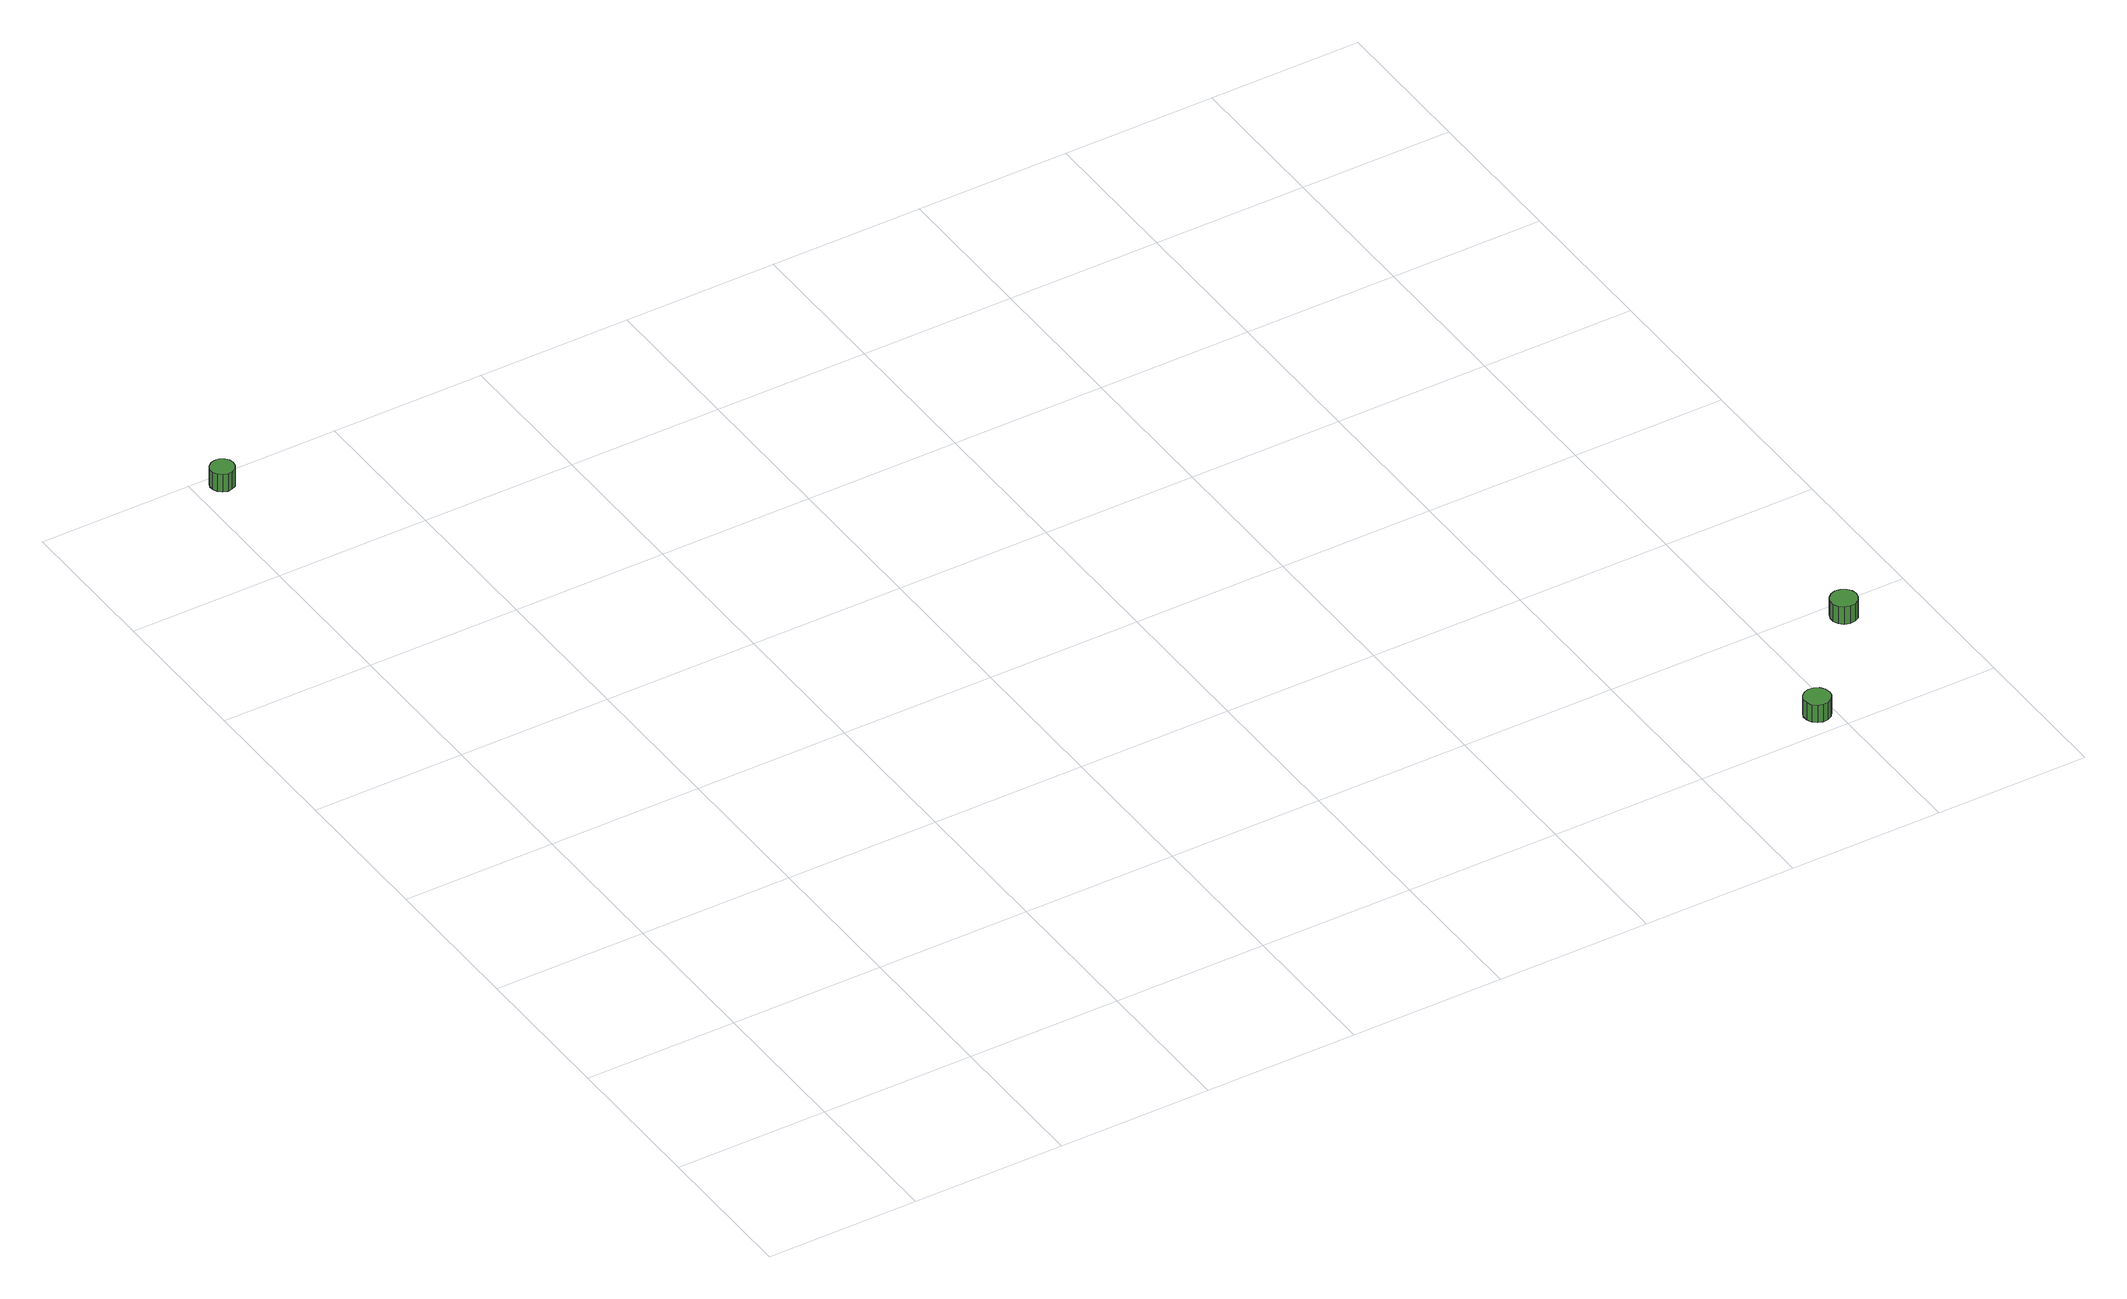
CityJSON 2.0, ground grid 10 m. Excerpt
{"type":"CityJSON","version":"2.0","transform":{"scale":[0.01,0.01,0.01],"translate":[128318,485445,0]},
"CityObjects":{
"tree1":{"type":"SolitaryVegetationObject","attributes":{"function":"something"},"geometry":[{"type":"MultiSurface","lod":"1","boundaries":[[[0,1,2,3,4,5,6,7,8,9,10,11,12,13,14]],[[15,16,17,18,19,20,21,22,23,24,25,26,27,28,29]],[[0,29,28,1]],[[1,28,27,2]],[[2,27,26,3]],[[3,26,25,4]],[[4,25,24,5]],[[5,24,23,6]],[[6,23,22,7]],[[7,22,21,8]],[[8,21,20,9]],[[9,20,19,10]],[[10,19,18,11]],[[11,18,17,12]],[[12,17,16,13]],[[13,16,15,14]],[[14,15,29,0]]]}]},
"tree2":{"type":"SolitaryVegetationObject","attributes":{"function":"something"},"geometry":[{"type":"MultiSurface","lod":"1","boundaries":[[[30,31,32,33,34,35,36,37,38,39,40,41,42,43,44]],[[45,46,47,48,49,50,51,52,53,54,55,56,57,58,59]],[[30,59,58,31]],[[31,58,57,32]],[[32,57,56,33]],[[33,56,55,34]],[[34,55,54,35]],[[35,54,53,36]],[[36,53,52,37]],[[37,52,51,38]],[[38,51,50,39]],[[39,50,49,40]],[[40,49,48,41]],[[41,48,47,42]],[[42,47,46,43]],[[43,46,45,44]],[[44,45,59,30]]]}]},
"tree3":{"type":"SolitaryVegetationObject","attributes":{"function":"something"},"geometry":[{"type":"MultiSurface","lod":"1","boundaries":[[[60,61,62,63,64,65,66,67,68,69,70,71,72,73,74]],[[75,76,77,78,79,80,81,82,83,84,85,86,87,88,89]],[[60,89,88,61]],[[61,88,87,62]],[[62,87,86,63]],[[63,86,85,64]],[[64,85,84,65]],[[65,84,83,66]],[[66,83,82,67]],[[67,82,81,68]],[[68,81,80,69]],[[69,80,79,70]],[[70,79,78,71]],[[71,78,77,72]],[[72,77,76,73]],[[73,76,75,74]],[[74,75,89,60]]]}]}
},
"vertices":[
[203,6829,258],[197,6860,258],[178,6886,258],[151,6902,258],[119,6905,258],[89,6895,258],[65,6874,258],[52,6845,258],[52,6813,258],[65,6784,258],[89,6763,258],[119,6753,258],[151,6757,258],[178,6772,258],[197,6798,258],[197,6798,131],[178,6772,131],[151,6757,131],[119,6753,131],[89,6763,131],[65,6784,131],[52,6813,131],[52,6845,131],[65,6874,131],[89,6895,131],[119,6905,131],[151,6902,131],[178,6886,131],[197,6860,131],[203,6829,131],
[6982,172,178],[6975,207,178],[6954,235,178],[6923,253,178],[6888,257,178],[6854,246,178],[6828,222,178],[6814,190,178],[6814,155,178],[6828,122,178],[6854,99,178],[6888,88,178],[6923,91,178],[6954,109,178],[6975,138,178],[6975,138,51],[6954,109,51],[6923,91,51],[6888,88,51],[6854,99,51],[6828,122,51],[6814,155,51],[6814,190,51],[6828,222,51],[6854,246,51],[6888,257,51],[6923,253,51],[6954,235,51],[6975,207,51],[6982,172,51],
[7606,881,181],[7598,916,181],[7578,944,181],[7547,962,181],[7512,966,181],[7478,955,181],[7452,931,181],[7438,899,181],[7438,863,181],[7452,831,181],[7478,807,181],[7512,796,181],[7547,800,181],[7578,818,181],[7598,846,181],[7598,846,54],[7578,818,54],[7547,800,54],[7512,796,54],[7478,807,54],[7452,831,54],[7438,863,54],[7438,899,54],[7452,931,54],[7478,955,54],[7512,966,54],[7547,962,54],[7578,944,54],[7598,916,54],[7606,881,54]
]}
